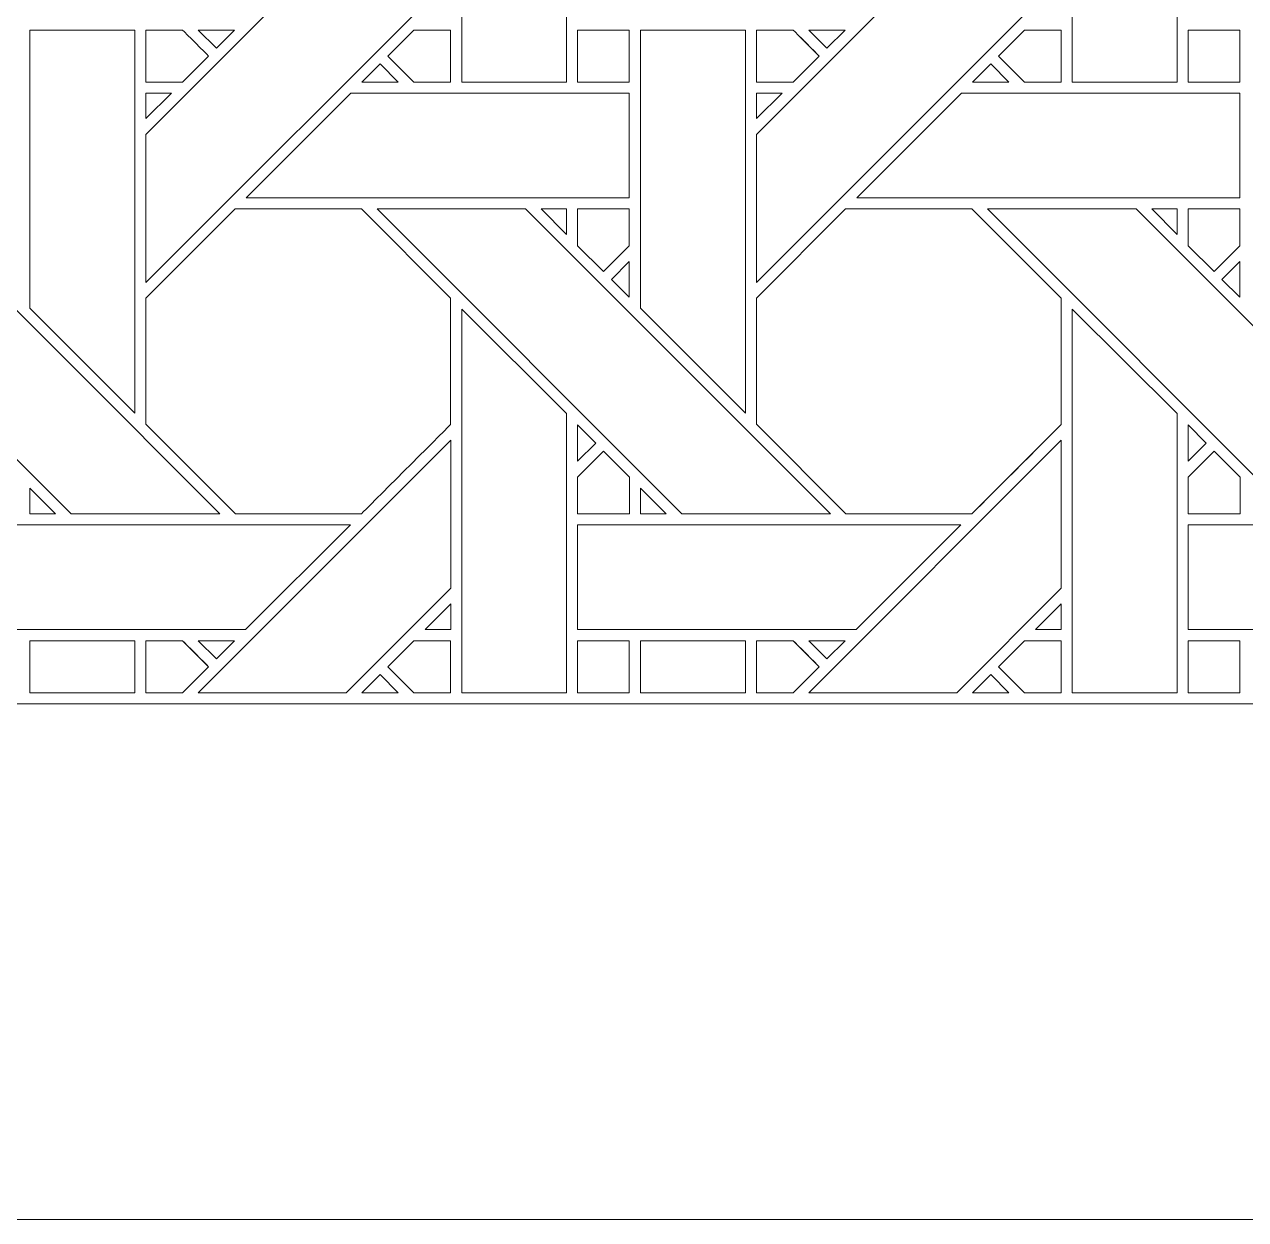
# Model space of a CAD drawing. Header units: inches. Extents: x 4.9 to 19.9, y 1.6 to 16.6.
# Drawn here: x 8.637 to 10.534, y 1.595 to 3.451 of the extents above; entities that cross this region are included whole.
import ezdxf

# ---------------------------------------------------------------- set-up
doc = ezdxf.new("R2010")
doc.units = ezdxf.units.IN
doc.header["$MEASUREMENT"] = 0
doc.layers.add('Design', color=7, linetype='Continuous', lineweight=0)

msp = doc.modelspace()

# ---------------------------------------------------------------- linework, layer by layer
at = {"layer": 'Design'}
for points, knots in [([(4.8829, 16.5948), (4.8829, 16.5948), (4.8829, 1.5948), (4.8829, 1.5948), (4.8829, 1.5948), (19.8829, 1.5948), (19.8829, 1.5948), (19.8829, 1.5948), (19.8829, 16.5948), (19.8829, 16.5948), (19.8829, 16.5948), (4.8829, 16.5948), (4.8829, 16.5948)], [0, 0, 0, 0, 1, 1, 1, 2, 2, 2, 3, 3, 3, 4, 4, 4, 4]), ([(5.684, 15.7937), (5.684, 15.7937), (5.684, 2.3959), (5.684, 2.3959), (5.684, 2.3959), (19.0818, 2.3959), (19.0818, 2.3959), (19.0818, 2.3959), (19.0818, 15.7937), (19.0818, 15.7937), (19.0818, 15.7937), (5.684, 15.7937), (5.684, 15.7937)], [0, 0, 0, 0, 1, 1, 1, 2, 2, 2, 3, 3, 3, 4, 4, 4, 4]), ([(9.4791, 3.7957), (9.4791, 3.7957), (9.4791, 3.362), (9.4791, 3.362), (9.4791, 3.362), (9.3163, 3.362), (9.3163, 3.362), (9.3163, 3.362), (9.3163, 3.9579), (9.3163, 3.9579), (9.3163, 3.9579), (9.4791, 3.7957), (9.4791, 3.7957)], [0, 0, 0, 0, 1, 1, 1, 2, 2, 2, 3, 3, 3, 4, 4, 4, 4]), ([(10.4278, 3.7957), (10.4278, 3.7957), (10.4278, 3.362), (10.4278, 3.362), (10.4278, 3.362), (10.265, 3.362), (10.265, 3.362), (10.265, 3.362), (10.265, 3.9579), (10.265, 3.9579), (10.265, 3.9579), (10.4278, 3.7957), (10.4278, 3.7957)], [0, 0, 0, 0, 1, 1, 1, 2, 2, 2, 3, 3, 3, 4, 4, 4, 4]), ([(8.8255, 3.2807), (8.8255, 3.2807), (9.2992, 3.7543), (9.2992, 3.7543), (9.2992, 3.7543), (9.2992, 3.5243), (9.2992, 3.5243), (9.2992, 3.5243), (8.8255, 3.0506), (8.8255, 3.0506), (8.8255, 3.0506), (8.8255, 3.2807), (8.8255, 3.2807)], [0, 0, 0, 0, 1, 1, 1, 2, 2, 2, 3, 3, 3, 4, 4, 4, 4]), ([(9.7742, 3.2807), (9.7742, 3.2807), (10.2479, 3.7543), (10.2479, 3.7543), (10.2479, 3.7543), (10.2479, 3.5243), (10.2479, 3.5243), (10.2479, 3.5243), (9.7742, 3.0506), (9.7742, 3.0506), (9.7742, 3.0506), (9.7742, 3.2807), (9.7742, 3.2807)], [0, 0, 0, 0, 1, 1, 1, 2, 2, 2, 3, 3, 3, 4, 4, 4, 4]), ([(8.8083, 3.4428), (8.8083, 3.4428), (8.8083, 2.8477), (8.8083, 2.8477), (8.8083, 2.8477), (8.6454, 3.0106), (8.6454, 3.0106), (8.6454, 3.0106), (8.6454, 3.4428), (8.6454, 3.4428), (8.6454, 3.4428), (8.8083, 3.4428), (8.8083, 3.4428)], [0, 0, 0, 0, 1, 1, 1, 2, 2, 2, 3, 3, 3, 4, 4, 4, 4]), ([(8.8825, 3.4428), (8.8877, 3.4377), (8.9184, 3.4069), (8.9228, 3.4024), (8.9228, 3.4024), (8.8824, 3.362), (8.8824, 3.362), (8.8824, 3.362), (8.8255, 3.362), (8.8255, 3.362), (8.8255, 3.362), (8.8255, 3.4428), (8.8255, 3.4428), (8.8255, 3.4428), (8.8825, 3.4428), (8.8825, 3.4428)], [0, 0, 0, 0, 1, 1, 1, 2, 2, 2, 3, 3, 3, 4, 4, 4, 5, 5, 5, 5]), ([(8.8255, 3.4428), (8.8255, 3.4428), (8.8825, 3.4428), (8.8825, 3.4428), (8.8878, 3.4375), (8.9186, 3.4067), (8.9228, 3.4024), (8.9228, 3.4024), (8.8824, 3.362), (8.8824, 3.362), (8.8824, 3.362), (8.8255, 3.362), (8.8255, 3.362), (8.8255, 3.362), (8.8255, 3.4428), (8.8255, 3.4428)], [0, 0, 0, 0, 1, 1, 1, 2, 2, 2, 3, 3, 3, 4, 4, 4, 5, 5, 5, 5]), ([(8.9634, 3.4428), (8.9634, 3.4428), (8.9351, 3.4146), (8.9351, 3.4146), (8.9351, 3.4146), (8.9069, 3.4428), (8.9069, 3.4428), (8.9069, 3.4428), (8.9634, 3.4428), (8.9634, 3.4428)], [0, 0, 0, 0, 1, 1, 1, 2, 2, 2, 3, 3, 3, 3]), ([(9.242, 3.362), (9.242, 3.362), (9.2017, 3.4024), (9.2017, 3.4024), (9.2017, 3.4024), (9.2421, 3.4428), (9.2421, 3.4428), (9.2421, 3.4428), (9.2991, 3.4428), (9.2991, 3.4428), (9.2991, 3.4428), (9.2991, 3.362), (9.2991, 3.362), (9.2991, 3.362), (9.242, 3.362), (9.242, 3.362)], [0, 0, 0, 0, 1, 1, 1, 2, 2, 2, 3, 3, 3, 4, 4, 4, 5, 5, 5, 5]), ([(9.2017, 3.4024), (9.2017, 3.4024), (9.2421, 3.4428), (9.2421, 3.4428), (9.2421, 3.4428), (9.2991, 3.4428), (9.2991, 3.4428), (9.2991, 3.4428), (9.2991, 3.362), (9.2991, 3.362), (9.2991, 3.362), (9.242, 3.362), (9.242, 3.362), (9.242, 3.362), (9.2017, 3.4024), (9.2017, 3.4024)], [0, 0, 0, 0, 1, 1, 1, 2, 2, 2, 3, 3, 3, 4, 4, 4, 5, 5, 5, 5]), ([(9.4963, 3.4428), (9.4963, 3.4428), (9.5766, 3.4428), (9.5766, 3.4428), (9.5766, 3.4428), (9.5766, 3.362), (9.5766, 3.362), (9.5766, 3.362), (9.4963, 3.362), (9.4963, 3.362), (9.4963, 3.362), (9.4963, 3.4428), (9.4963, 3.4428)], [0, 0, 0, 0, 1, 1, 1, 2, 2, 2, 3, 3, 3, 4, 4, 4, 4]), ([(9.5766, 3.4428), (9.5766, 3.4428), (9.5766, 3.362), (9.5766, 3.362), (9.5766, 3.362), (9.4963, 3.362), (9.4963, 3.362), (9.4963, 3.362), (9.4963, 3.4428), (9.4963, 3.4428), (9.4963, 3.4428), (9.5766, 3.4428), (9.5766, 3.4428)], [0, 0, 0, 0, 1, 1, 1, 2, 2, 2, 3, 3, 3, 4, 4, 4, 4]), ([(9.7571, 3.4428), (9.7571, 3.4428), (9.7571, 2.8477), (9.7571, 2.8477), (9.7571, 2.8477), (9.5942, 3.0106), (9.5942, 3.0106), (9.5942, 3.0106), (9.5942, 3.4428), (9.5942, 3.4428), (9.5942, 3.4428), (9.7571, 3.4428), (9.7571, 3.4428)], [0, 0, 0, 0, 1, 1, 1, 2, 2, 2, 3, 3, 3, 4, 4, 4, 4]), ([(9.8313, 3.4428), (9.8364, 3.4377), (9.8672, 3.4069), (9.8716, 3.4024), (9.8716, 3.4024), (9.8312, 3.362), (9.8312, 3.362), (9.8312, 3.362), (9.7742, 3.362), (9.7742, 3.362), (9.7742, 3.362), (9.7742, 3.4428), (9.7742, 3.4428), (9.7742, 3.4428), (9.8313, 3.4428), (9.8313, 3.4428)], [0, 0, 0, 0, 1, 1, 1, 2, 2, 2, 3, 3, 3, 4, 4, 4, 5, 5, 5, 5]), ([(9.7742, 3.4428), (9.7742, 3.4428), (9.8313, 3.4428), (9.8313, 3.4428), (9.8366, 3.4375), (9.8674, 3.4066), (9.8716, 3.4024), (9.8716, 3.4024), (9.8312, 3.362), (9.8312, 3.362), (9.8312, 3.362), (9.7742, 3.362), (9.7742, 3.362), (9.7742, 3.362), (9.7742, 3.4428), (9.7742, 3.4428)], [0, 0, 0, 0, 1, 1, 1, 2, 2, 2, 3, 3, 3, 4, 4, 4, 5, 5, 5, 5]), ([(9.9121, 3.4428), (9.9121, 3.4428), (9.8838, 3.4146), (9.8838, 3.4146), (9.8838, 3.4146), (9.8556, 3.4428), (9.8556, 3.4428), (9.8556, 3.4428), (9.9121, 3.4428), (9.9121, 3.4428)], [0, 0, 0, 0, 1, 1, 1, 2, 2, 2, 3, 3, 3, 3]), ([(10.1907, 3.362), (10.1907, 3.362), (10.1504, 3.4024), (10.1504, 3.4024), (10.1504, 3.4024), (10.1908, 3.4428), (10.1908, 3.4428), (10.1908, 3.4428), (10.2479, 3.4428), (10.2479, 3.4428), (10.2479, 3.4428), (10.2479, 3.362), (10.2479, 3.362), (10.2479, 3.362), (10.1907, 3.362), (10.1907, 3.362)], [0, 0, 0, 0, 1, 1, 1, 2, 2, 2, 3, 3, 3, 4, 4, 4, 5, 5, 5, 5]), ([(10.1504, 3.4024), (10.1504, 3.4024), (10.1908, 3.4428), (10.1908, 3.4428), (10.1908, 3.4428), (10.2479, 3.4428), (10.2479, 3.4428), (10.2479, 3.4428), (10.2479, 3.362), (10.2479, 3.362), (10.2479, 3.362), (10.1907, 3.362), (10.1907, 3.362), (10.1907, 3.362), (10.1504, 3.4024), (10.1504, 3.4024)], [0, 0, 0, 0, 1, 1, 1, 2, 2, 2, 3, 3, 3, 4, 4, 4, 5, 5, 5, 5]), ([(10.4451, 3.362), (10.4451, 3.362), (10.4451, 3.4428), (10.4451, 3.4428), (10.4451, 3.4428), (10.5253, 3.4428), (10.5253, 3.4428), (10.5253, 3.4428), (10.5253, 3.362), (10.5253, 3.362), (10.5253, 3.362), (10.4451, 3.362), (10.4451, 3.362)], [0, 0, 0, 0, 1, 1, 1, 2, 2, 2, 3, 3, 3, 4, 4, 4, 4]), ([(10.4451, 3.4428), (10.4451, 3.4428), (10.5253, 3.4428), (10.5253, 3.4428), (10.5253, 3.4428), (10.5253, 3.362), (10.5253, 3.362), (10.5253, 3.362), (10.4451, 3.362), (10.4451, 3.362), (10.4451, 3.362), (10.4451, 3.4428), (10.4451, 3.4428)], [0, 0, 0, 0, 1, 1, 1, 2, 2, 2, 3, 3, 3, 4, 4, 4, 4]), ([(9.2178, 3.362), (9.2178, 3.362), (9.1613, 3.362), (9.1613, 3.362), (9.1613, 3.362), (9.1896, 3.3903), (9.1896, 3.3903), (9.1896, 3.3903), (9.2178, 3.362), (9.2178, 3.362)], [0, 0, 0, 0, 1, 1, 1, 2, 2, 2, 3, 3, 3, 3]), ([(10.1666, 3.362), (10.1666, 3.362), (10.11, 3.362), (10.11, 3.362), (10.11, 3.362), (10.1383, 3.3903), (10.1383, 3.3903), (10.1383, 3.3903), (10.1666, 3.362), (10.1666, 3.362)], [0, 0, 0, 0, 1, 1, 1, 2, 2, 2, 3, 3, 3, 3]), ([(8.8653, 3.3449), (8.8653, 3.3449), (8.8255, 3.3051), (8.8255, 3.3051), (8.8255, 3.3051), (8.8255, 3.3449), (8.8255, 3.3449), (8.8255, 3.3449), (8.8653, 3.3449), (8.8653, 3.3449)], [0, 0, 0, 0, 1, 1, 1, 2, 2, 2, 3, 3, 3, 3]), ([(8.9813, 3.1821), (8.9813, 3.1821), (9.1442, 3.3449), (9.1442, 3.3449), (9.1442, 3.3449), (9.5766, 3.3449), (9.5766, 3.3449), (9.5766, 3.3449), (9.5766, 3.1821), (9.5766, 3.1821), (9.5766, 3.1821), (8.9813, 3.1821), (8.9813, 3.1821)], [0, 0, 0, 0, 1, 1, 1, 2, 2, 2, 3, 3, 3, 4, 4, 4, 4]), ([(9.814, 3.3449), (9.814, 3.3449), (9.7742, 3.3051), (9.7742, 3.3051), (9.7742, 3.3051), (9.7742, 3.3449), (9.7742, 3.3449), (9.7742, 3.3449), (9.814, 3.3449), (9.814, 3.3449)], [0, 0, 0, 0, 1, 1, 1, 2, 2, 2, 3, 3, 3, 3]), ([(9.9301, 3.1821), (9.9301, 3.1821), (10.0929, 3.3449), (10.0929, 3.3449), (10.0929, 3.3449), (10.5253, 3.3449), (10.5253, 3.3449), (10.5253, 3.3449), (10.5253, 3.1821), (10.5253, 3.1821), (10.5253, 3.1821), (9.9301, 3.1821), (9.9301, 3.1821)], [0, 0, 0, 0, 1, 1, 1, 2, 2, 2, 3, 3, 3, 4, 4, 4, 4]), ([(8.2359, 3.165), (8.2359, 3.165), (8.4669, 3.165), (8.4669, 3.165), (8.4669, 3.165), (8.9405, 2.6913), (8.9405, 2.6913), (8.9405, 2.6913), (8.7095, 2.6913), (8.7095, 2.6913), (8.7095, 2.6913), (8.2359, 3.165), (8.2359, 3.165)], [0, 0, 0, 0, 1, 1, 1, 2, 2, 2, 3, 3, 3, 4, 4, 4, 4]), ([(8.8255, 2.8305), (8.8255, 2.8305), (8.8255, 3.0262), (8.8255, 3.0262), (8.8255, 3.0262), (8.9642, 3.1649), (8.9642, 3.1649), (8.9642, 3.1649), (9.1604, 3.1649), (9.1604, 3.1649), (9.1604, 3.1649), (9.2991, 3.0262), (9.2991, 3.0262), (9.2991, 3.0262), (9.2991, 2.83), (9.2991, 2.83), (9.2813, 2.812), (9.1694, 2.7003), (9.1604, 2.6913), (9.1604, 2.6913), (8.9647, 2.6913), (8.9647, 2.6913), (8.9647, 2.6913), (8.8255, 2.8305), (8.8255, 2.8305)], [0, 0, 0, 0, 1, 1, 1, 2, 2, 2, 3, 3, 3, 4, 4, 4, 5, 5, 5, 6, 6, 6, 7, 7, 7, 8, 8, 8, 8]), ([(8.9647, 2.6913), (8.9647, 2.6913), (8.8255, 2.8305), (8.8255, 2.8305), (8.8255, 2.8305), (8.8255, 3.0262), (8.8255, 3.0262), (8.8255, 3.0262), (8.9642, 3.1649), (8.9642, 3.1649), (8.9642, 3.1649), (9.1604, 3.1649), (9.1604, 3.1649), (9.1604, 3.1649), (9.2991, 3.0262), (9.2991, 3.0262), (9.2991, 3.0262), (9.2991, 2.83), (9.2991, 2.83), (9.2813, 2.812), (9.1694, 2.7003), (9.1604, 2.6913), (9.1604, 2.6913), (8.9647, 2.6913), (8.9647, 2.6913)], [0, 0, 0, 0, 1, 1, 1, 2, 2, 2, 3, 3, 3, 4, 4, 4, 5, 5, 5, 6, 6, 6, 7, 7, 7, 8, 8, 8, 8]), ([(9.1847, 3.165), (9.1847, 3.165), (9.4156, 3.165), (9.4156, 3.165), (9.4156, 3.165), (9.8892, 2.6913), (9.8892, 2.6913), (9.8892, 2.6913), (9.6582, 2.6913), (9.6582, 2.6913), (9.6582, 2.6913), (9.1847, 3.165), (9.1847, 3.165)], [0, 0, 0, 0, 1, 1, 1, 2, 2, 2, 3, 3, 3, 4, 4, 4, 4]), ([(9.4791, 3.165), (9.4791, 3.165), (9.4791, 3.1251), (9.4791, 3.1251), (9.4791, 3.1251), (9.4397, 3.165), (9.4397, 3.165), (9.4397, 3.165), (9.4791, 3.165), (9.4791, 3.165)], [0, 0, 0, 0, 1, 1, 1, 2, 2, 2, 3, 3, 3, 3]), ([(9.5766, 3.1649), (9.5766, 3.1649), (9.5766, 3.1073), (9.5766, 3.1073), (9.5766, 3.1073), (9.5366, 3.0674), (9.5366, 3.0674), (9.5366, 3.0674), (9.4963, 3.1077), (9.4963, 3.1077), (9.4963, 3.1077), (9.4963, 3.1649), (9.4963, 3.1649), (9.4963, 3.1649), (9.5766, 3.1649), (9.5766, 3.1649)], [0, 0, 0, 0, 1, 1, 1, 2, 2, 2, 3, 3, 3, 4, 4, 4, 5, 5, 5, 5]), ([(9.5366, 3.0674), (9.5366, 3.0674), (9.4963, 3.1077), (9.4963, 3.1077), (9.4963, 3.1077), (9.4963, 3.1649), (9.4963, 3.1649), (9.4963, 3.1649), (9.5766, 3.1649), (9.5766, 3.1649), (9.5766, 3.1649), (9.5766, 3.1073), (9.5766, 3.1073), (9.5766, 3.1073), (9.5366, 3.0674), (9.5366, 3.0674)], [0, 0, 0, 0, 1, 1, 1, 2, 2, 2, 3, 3, 3, 4, 4, 4, 5, 5, 5, 5]), ([(9.7742, 2.8305), (9.7742, 2.8305), (9.7742, 3.0262), (9.7742, 3.0262), (9.7742, 3.0262), (9.9129, 3.1649), (9.9129, 3.1649), (9.9129, 3.1649), (10.1091, 3.1649), (10.1091, 3.1649), (10.1091, 3.1649), (10.2478, 3.0262), (10.2478, 3.0262), (10.2478, 3.0262), (10.2478, 2.83), (10.2478, 2.83), (10.23, 2.812), (10.1181, 2.7003), (10.1091, 2.6913), (10.1091, 2.6913), (9.9134, 2.6913), (9.9134, 2.6913), (9.9134, 2.6913), (9.7742, 2.8305), (9.7742, 2.8305)], [0, 0, 0, 0, 1, 1, 1, 2, 2, 2, 3, 3, 3, 4, 4, 4, 5, 5, 5, 6, 6, 6, 7, 7, 7, 8, 8, 8, 8]), ([(9.9134, 2.6913), (9.9134, 2.6913), (9.7742, 2.8305), (9.7742, 2.8305), (9.7742, 2.8305), (9.7742, 3.0262), (9.7742, 3.0262), (9.7742, 3.0262), (9.9129, 3.1649), (9.9129, 3.1649), (9.9129, 3.1649), (10.1091, 3.1649), (10.1091, 3.1649), (10.1091, 3.1649), (10.2478, 3.0262), (10.2478, 3.0262), (10.2478, 3.0262), (10.2478, 2.83), (10.2478, 2.83), (10.2298, 2.8118), (10.118, 2.7001), (10.1091, 2.6913), (10.1091, 2.6913), (9.9134, 2.6913), (9.9134, 2.6913)], [0, 0, 0, 0, 1, 1, 1, 2, 2, 2, 3, 3, 3, 4, 4, 4, 5, 5, 5, 6, 6, 6, 7, 7, 7, 8, 8, 8, 8]), ([(10.1334, 3.165), (10.1334, 3.165), (10.3643, 3.165), (10.3643, 3.165), (10.3643, 3.165), (10.838, 2.6913), (10.838, 2.6913), (10.838, 2.6913), (10.6069, 2.6913), (10.6069, 2.6913), (10.6069, 2.6913), (10.1334, 3.165), (10.1334, 3.165)], [0, 0, 0, 0, 1, 1, 1, 2, 2, 2, 3, 3, 3, 4, 4, 4, 4]), ([(10.4279, 3.165), (10.4279, 3.165), (10.4279, 3.1251), (10.4279, 3.1251), (10.4279, 3.1251), (10.3884, 3.165), (10.3884, 3.165), (10.3884, 3.165), (10.4279, 3.165), (10.4279, 3.165)], [0, 0, 0, 0, 1, 1, 1, 2, 2, 2, 3, 3, 3, 3]), ([(10.5253, 3.1649), (10.5253, 3.1649), (10.5253, 3.1073), (10.5253, 3.1073), (10.5253, 3.1073), (10.4854, 3.0674), (10.4854, 3.0674), (10.4854, 3.0674), (10.445, 3.1077), (10.445, 3.1077), (10.445, 3.1077), (10.445, 3.1649), (10.445, 3.1649), (10.445, 3.1649), (10.5253, 3.1649), (10.5253, 3.1649)], [0, 0, 0, 0, 1, 1, 1, 2, 2, 2, 3, 3, 3, 4, 4, 4, 5, 5, 5, 5]), ([(10.4854, 3.0674), (10.4854, 3.0674), (10.445, 3.1077), (10.445, 3.1077), (10.445, 3.1077), (10.445, 3.1649), (10.445, 3.1649), (10.445, 3.1649), (10.5253, 3.1649), (10.5253, 3.1649), (10.5253, 3.1649), (10.5253, 3.1073), (10.5253, 3.1073), (10.5253, 3.1073), (10.4854, 3.0674), (10.4854, 3.0674)], [0, 0, 0, 0, 1, 1, 1, 2, 2, 2, 3, 3, 3, 4, 4, 4, 5, 5, 5, 5]), ([(9.5766, 3.0831), (9.5766, 3.0831), (9.5766, 3.028), (9.5766, 3.028), (9.5766, 3.028), (9.5488, 3.0553), (9.5488, 3.0553), (9.5488, 3.0553), (9.5766, 3.0831), (9.5766, 3.0831)], [0, 0, 0, 0, 1, 1, 1, 2, 2, 2, 3, 3, 3, 3]), ([(10.5253, 3.0831), (10.5253, 3.0831), (10.5253, 3.028), (10.5253, 3.028), (10.5253, 3.028), (10.4976, 3.0553), (10.4976, 3.0553), (10.4976, 3.0553), (10.5253, 3.0831), (10.5253, 3.0831)], [0, 0, 0, 0, 1, 1, 1, 2, 2, 2, 3, 3, 3, 3]), ([(9.4791, 2.847), (9.4791, 2.847), (9.4791, 2.4133), (9.4791, 2.4133), (9.4791, 2.4133), (9.3163, 2.4133), (9.3163, 2.4133), (9.3163, 2.4133), (9.3163, 3.0091), (9.3163, 3.0091), (9.3163, 3.0091), (9.4791, 2.847), (9.4791, 2.847)], [0, 0, 0, 0, 1, 1, 1, 2, 2, 2, 3, 3, 3, 4, 4, 4, 4]), ([(10.4278, 2.847), (10.4278, 2.847), (10.4278, 2.4133), (10.4278, 2.4133), (10.4278, 2.4133), (10.265, 2.4133), (10.265, 2.4133), (10.265, 2.4133), (10.265, 3.0091), (10.265, 3.0091), (10.265, 3.0091), (10.4278, 2.847), (10.4278, 2.847)], [0, 0, 0, 0, 1, 1, 1, 2, 2, 2, 3, 3, 3, 4, 4, 4, 4]), ([(9.4964, 2.7728), (9.4964, 2.7728), (9.4964, 2.8295), (9.4964, 2.8295), (9.4964, 2.8295), (9.5246, 2.8009), (9.5246, 2.8009), (9.5246, 2.8009), (9.4964, 2.7728), (9.4964, 2.7728)], [0, 0, 0, 0, 1, 1, 1, 2, 2, 2, 3, 3, 3, 3]), ([(10.4451, 2.7728), (10.4451, 2.7728), (10.4451, 2.8295), (10.4451, 2.8295), (10.4451, 2.8295), (10.4733, 2.8009), (10.4733, 2.8009), (10.4733, 2.8009), (10.4451, 2.7728), (10.4451, 2.7728)], [0, 0, 0, 0, 1, 1, 1, 2, 2, 2, 3, 3, 3, 3]), ([(9.2992, 2.8056), (9.2992, 2.8056), (9.2992, 2.5756), (9.2992, 2.5756), (9.2992, 2.5756), (9.1368, 2.4132), (9.1368, 2.4132), (9.1368, 2.4132), (8.9067, 2.4132), (8.9067, 2.4132), (8.9067, 2.4132), (9.2992, 2.8056), (9.2992, 2.8056)], [0, 0, 0, 0, 1, 1, 1, 2, 2, 2, 3, 3, 3, 4, 4, 4, 4]), ([(10.2479, 2.8056), (10.2479, 2.8056), (10.2479, 2.5756), (10.2479, 2.5756), (10.2479, 2.5756), (10.0856, 2.4132), (10.0856, 2.4132), (10.0856, 2.4132), (9.8555, 2.4132), (9.8555, 2.4132), (9.8555, 2.4132), (10.2479, 2.8056), (10.2479, 2.8056)], [0, 0, 0, 0, 1, 1, 1, 2, 2, 2, 3, 3, 3, 4, 4, 4, 4]), ([(9.4963, 2.691), (9.4963, 2.691), (9.4963, 2.7483), (9.4963, 2.7483), (9.4963, 2.7483), (9.5367, 2.7887), (9.5367, 2.7887), (9.5367, 2.7887), (9.577, 2.7483), (9.577, 2.7483), (9.577, 2.7483), (9.577, 2.691), (9.577, 2.691), (9.577, 2.691), (9.4963, 2.691), (9.4963, 2.691)], [0, 0, 0, 0, 1, 1, 1, 2, 2, 2, 3, 3, 3, 4, 4, 4, 5, 5, 5, 5]), ([(9.5367, 2.7887), (9.5367, 2.7887), (9.577, 2.7483), (9.577, 2.7483), (9.577, 2.7483), (9.577, 2.691), (9.577, 2.691), (9.577, 2.691), (9.4963, 2.691), (9.4963, 2.691), (9.4963, 2.691), (9.4963, 2.7483), (9.4963, 2.7483), (9.4963, 2.7483), (9.5367, 2.7887), (9.5367, 2.7887)], [0, 0, 0, 0, 1, 1, 1, 2, 2, 2, 3, 3, 3, 4, 4, 4, 5, 5, 5, 5]), ([(10.4451, 2.691), (10.4451, 2.691), (10.4451, 2.7483), (10.4451, 2.7483), (10.4451, 2.7483), (10.4854, 2.7887), (10.4854, 2.7887), (10.4854, 2.7887), (10.5257, 2.7483), (10.5257, 2.7483), (10.5257, 2.7483), (10.5257, 2.691), (10.5257, 2.691), (10.5257, 2.691), (10.4451, 2.691), (10.4451, 2.691)], [0, 0, 0, 0, 1, 1, 1, 2, 2, 2, 3, 3, 3, 4, 4, 4, 5, 5, 5, 5]), ([(10.4854, 2.7887), (10.4854, 2.7887), (10.5257, 2.7483), (10.5257, 2.7483), (10.5257, 2.7483), (10.5257, 2.691), (10.5257, 2.691), (10.5257, 2.691), (10.4451, 2.691), (10.4451, 2.691), (10.4451, 2.691), (10.4451, 2.7483), (10.4451, 2.7483), (10.4451, 2.7483), (10.4854, 2.7887), (10.4854, 2.7887)], [0, 0, 0, 0, 1, 1, 1, 2, 2, 2, 3, 3, 3, 4, 4, 4, 5, 5, 5, 5]), ([(8.6853, 2.6913), (8.6853, 2.6913), (8.6455, 2.6913), (8.6455, 2.6913), (8.6455, 2.6913), (8.6455, 2.7311), (8.6455, 2.7311), (8.6455, 2.7311), (8.6853, 2.6913), (8.6853, 2.6913)], [0, 0, 0, 0, 1, 1, 1, 2, 2, 2, 3, 3, 3, 3]), ([(9.634, 2.6913), (9.634, 2.6913), (9.5943, 2.6913), (9.5943, 2.6913), (9.5943, 2.6913), (9.5943, 2.7311), (9.5943, 2.7311), (9.5943, 2.7311), (9.634, 2.6913), (9.634, 2.6913)], [0, 0, 0, 0, 1, 1, 1, 2, 2, 2, 3, 3, 3, 3]), ([(8.5476, 2.5114), (8.5476, 2.5114), (8.5476, 2.6741), (8.5476, 2.6741), (8.5476, 2.6741), (9.1433, 2.6741), (9.1433, 2.6741), (9.1433, 2.6741), (8.9806, 2.5114), (8.9806, 2.5114), (8.9806, 2.5114), (8.5476, 2.5114), (8.5476, 2.5114)], [0, 0, 0, 0, 1, 1, 1, 2, 2, 2, 3, 3, 3, 4, 4, 4, 4]), ([(9.4964, 2.5114), (9.4964, 2.5114), (9.4964, 2.6741), (9.4964, 2.6741), (9.4964, 2.6741), (10.0921, 2.6741), (10.0921, 2.6741), (10.0921, 2.6741), (9.9293, 2.5114), (9.9293, 2.5114), (9.9293, 2.5114), (9.4964, 2.5114), (9.4964, 2.5114)], [0, 0, 0, 0, 1, 1, 1, 2, 2, 2, 3, 3, 3, 4, 4, 4, 4]), ([(10.4451, 2.5114), (10.4451, 2.5114), (10.4451, 2.6741), (10.4451, 2.6741), (10.4451, 2.6741), (11.0408, 2.6741), (11.0408, 2.6741), (11.0408, 2.6741), (10.8781, 2.5114), (10.8781, 2.5114), (10.8781, 2.5114), (10.4451, 2.5114), (10.4451, 2.5114)], [0, 0, 0, 0, 1, 1, 1, 2, 2, 2, 3, 3, 3, 4, 4, 4, 4]), ([(9.2594, 2.5114), (9.2594, 2.5114), (9.2992, 2.5512), (9.2992, 2.5512), (9.2992, 2.5512), (9.2992, 2.5114), (9.2992, 2.5114), (9.2992, 2.5114), (9.2594, 2.5114), (9.2594, 2.5114)], [0, 0, 0, 0, 1, 1, 1, 2, 2, 2, 3, 3, 3, 3]), ([(10.2081, 2.5114), (10.2081, 2.5114), (10.2479, 2.5512), (10.2479, 2.5512), (10.2479, 2.5512), (10.2479, 2.5114), (10.2479, 2.5114), (10.2479, 2.5114), (10.2081, 2.5114), (10.2081, 2.5114)], [0, 0, 0, 0, 1, 1, 1, 2, 2, 2, 3, 3, 3, 3]), ([(8.6454, 2.4132), (8.6454, 2.4132), (8.6454, 2.4941), (8.6454, 2.4941), (8.6454, 2.4941), (8.8083, 2.4941), (8.8083, 2.4941), (8.8083, 2.4941), (8.8083, 2.4132), (8.8083, 2.4132), (8.8083, 2.4132), (8.6454, 2.4132), (8.6454, 2.4132)], [0, 0, 0, 0, 1, 1, 1, 2, 2, 2, 3, 3, 3, 4, 4, 4, 4]), ([(8.9228, 2.4537), (8.9228, 2.4537), (8.8824, 2.4133), (8.8824, 2.4133), (8.8824, 2.4133), (8.8255, 2.4133), (8.8255, 2.4133), (8.8255, 2.4133), (8.8255, 2.4941), (8.8255, 2.4941), (8.8255, 2.4941), (8.8825, 2.4941), (8.8825, 2.4941), (8.8877, 2.4889), (8.9184, 2.4581), (8.9228, 2.4537)], [0, 0, 0, 0, 1, 1, 1, 2, 2, 2, 3, 3, 3, 4, 4, 4, 5, 5, 5, 5]), ([(8.9228, 2.4537), (8.9228, 2.4537), (8.8824, 2.4133), (8.8824, 2.4133), (8.8824, 2.4133), (8.8255, 2.4133), (8.8255, 2.4133), (8.8255, 2.4133), (8.8255, 2.4941), (8.8255, 2.4941), (8.8255, 2.4941), (8.8825, 2.4941), (8.8825, 2.4941), (8.8825, 2.4941), (8.9228, 2.4537), (8.9228, 2.4537)], [0, 0, 0, 0, 1, 1, 1, 2, 2, 2, 3, 3, 3, 4, 4, 4, 5, 5, 5, 5]), ([(8.9069, 2.4941), (8.9069, 2.4941), (8.9633, 2.4941), (8.9633, 2.4941), (8.9633, 2.4941), (8.9351, 2.4659), (8.9351, 2.4659), (8.9351, 2.4659), (8.9069, 2.4941), (8.9069, 2.4941)], [0, 0, 0, 0, 1, 1, 1, 2, 2, 2, 3, 3, 3, 3]), ([(9.2421, 2.4941), (9.2421, 2.4941), (9.2991, 2.4941), (9.2991, 2.4941), (9.2991, 2.4941), (9.2991, 2.4133), (9.2991, 2.4133), (9.2991, 2.4133), (9.242, 2.4133), (9.242, 2.4133), (9.242, 2.4133), (9.2017, 2.4536), (9.2017, 2.4536), (9.2017, 2.4536), (9.2421, 2.4941), (9.2421, 2.4941)], [0, 0, 0, 0, 1, 1, 1, 2, 2, 2, 3, 3, 3, 4, 4, 4, 5, 5, 5, 5]), ([(9.2991, 2.4941), (9.2991, 2.4941), (9.2991, 2.4133), (9.2991, 2.4133), (9.2991, 2.4133), (9.242, 2.4133), (9.242, 2.4133), (9.242, 2.4133), (9.2017, 2.4536), (9.2017, 2.4536), (9.2017, 2.4536), (9.2421, 2.4941), (9.2421, 2.4941), (9.2421, 2.4941), (9.2991, 2.4941), (9.2991, 2.4941)], [0, 0, 0, 0, 1, 1, 1, 2, 2, 2, 3, 3, 3, 4, 4, 4, 5, 5, 5, 5]), ([(9.4963, 2.4941), (9.4963, 2.4941), (9.5766, 2.4941), (9.5766, 2.4941), (9.5766, 2.4941), (9.5766, 2.4133), (9.5766, 2.4133), (9.5766, 2.4133), (9.4963, 2.4133), (9.4963, 2.4133), (9.4963, 2.4133), (9.4963, 2.4941), (9.4963, 2.4941)], [0, 0, 0, 0, 1, 1, 1, 2, 2, 2, 3, 3, 3, 4, 4, 4, 4]), ([(9.5766, 2.4133), (9.5766, 2.4133), (9.4963, 2.4133), (9.4963, 2.4133), (9.4963, 2.4133), (9.4963, 2.4941), (9.4963, 2.4941), (9.4963, 2.4941), (9.5766, 2.4941), (9.5766, 2.4941), (9.5766, 2.4941), (9.5766, 2.4133), (9.5766, 2.4133)], [0, 0, 0, 0, 1, 1, 1, 2, 2, 2, 3, 3, 3, 4, 4, 4, 4]), ([(9.5942, 2.4132), (9.5942, 2.4132), (9.5942, 2.4941), (9.5942, 2.4941), (9.5942, 2.4941), (9.7571, 2.4941), (9.7571, 2.4941), (9.7571, 2.4941), (9.7571, 2.4132), (9.7571, 2.4132), (9.7571, 2.4132), (9.5942, 2.4132), (9.5942, 2.4132)], [0, 0, 0, 0, 1, 1, 1, 2, 2, 2, 3, 3, 3, 4, 4, 4, 4]), ([(9.8716, 2.4537), (9.8716, 2.4537), (9.8312, 2.4133), (9.8312, 2.4133), (9.8312, 2.4133), (9.7742, 2.4133), (9.7742, 2.4133), (9.7742, 2.4133), (9.7742, 2.4941), (9.7742, 2.4941), (9.7742, 2.4941), (9.8313, 2.4941), (9.8313, 2.4941), (9.8364, 2.4889), (9.8672, 2.4581), (9.8716, 2.4537)], [0, 0, 0, 0, 1, 1, 1, 2, 2, 2, 3, 3, 3, 4, 4, 4, 5, 5, 5, 5]), ([(9.8716, 2.4537), (9.8716, 2.4537), (9.8312, 2.4133), (9.8312, 2.4133), (9.8312, 2.4133), (9.7742, 2.4133), (9.7742, 2.4133), (9.7742, 2.4133), (9.7742, 2.4941), (9.7742, 2.4941), (9.7742, 2.4941), (9.8313, 2.4941), (9.8313, 2.4941), (9.8366, 2.4887), (9.8674, 2.4579), (9.8716, 2.4537)], [0, 0, 0, 0, 1, 1, 1, 2, 2, 2, 3, 3, 3, 4, 4, 4, 5, 5, 5, 5]), ([(9.8556, 2.4941), (9.8556, 2.4941), (9.9121, 2.4941), (9.9121, 2.4941), (9.9121, 2.4941), (9.8838, 2.4659), (9.8838, 2.4659), (9.8838, 2.4659), (9.8556, 2.4941), (9.8556, 2.4941)], [0, 0, 0, 0, 1, 1, 1, 2, 2, 2, 3, 3, 3, 3]), ([(10.1908, 2.4941), (10.1908, 2.4941), (10.2479, 2.4941), (10.2479, 2.4941), (10.2479, 2.4941), (10.2479, 2.4133), (10.2479, 2.4133), (10.2479, 2.4133), (10.1907, 2.4133), (10.1907, 2.4133), (10.1907, 2.4133), (10.1504, 2.4536), (10.1504, 2.4536), (10.1504, 2.4536), (10.1908, 2.4941), (10.1908, 2.4941)], [0, 0, 0, 0, 1, 1, 1, 2, 2, 2, 3, 3, 3, 4, 4, 4, 5, 5, 5, 5]), ([(10.2479, 2.4941), (10.2479, 2.4941), (10.2479, 2.4133), (10.2479, 2.4133), (10.2479, 2.4133), (10.1907, 2.4133), (10.1907, 2.4133), (10.1907, 2.4133), (10.1504, 2.4536), (10.1504, 2.4536), (10.1504, 2.4536), (10.1908, 2.4941), (10.1908, 2.4941), (10.1908, 2.4941), (10.2479, 2.4941), (10.2479, 2.4941)], [0, 0, 0, 0, 1, 1, 1, 2, 2, 2, 3, 3, 3, 4, 4, 4, 5, 5, 5, 5]), ([(10.5253, 2.4941), (10.5253, 2.4941), (10.5253, 2.4133), (10.5253, 2.4133), (10.5253, 2.4133), (10.4451, 2.4133), (10.4451, 2.4133), (10.4451, 2.4133), (10.4451, 2.4941), (10.4451, 2.4941), (10.4451, 2.4941), (10.5253, 2.4941), (10.5253, 2.4941)], [0, 0, 0, 0, 1, 1, 1, 2, 2, 2, 3, 3, 3, 4, 4, 4, 4]), ([(10.5253, 2.4133), (10.5253, 2.4133), (10.4451, 2.4133), (10.4451, 2.4133), (10.4451, 2.4133), (10.4451, 2.4941), (10.4451, 2.4941), (10.4451, 2.4941), (10.5253, 2.4941), (10.5253, 2.4941), (10.5253, 2.4941), (10.5253, 2.4133), (10.5253, 2.4133)], [0, 0, 0, 0, 1, 1, 1, 2, 2, 2, 3, 3, 3, 4, 4, 4, 4]), ([(9.2178, 2.4133), (9.2178, 2.4133), (9.1613, 2.4133), (9.1613, 2.4133), (9.1613, 2.4133), (9.1896, 2.4416), (9.1896, 2.4416), (9.1896, 2.4416), (9.2178, 2.4133), (9.2178, 2.4133)], [0, 0, 0, 0, 1, 1, 1, 2, 2, 2, 3, 3, 3, 3]), ([(10.1666, 2.4133), (10.1666, 2.4133), (10.11, 2.4133), (10.11, 2.4133), (10.11, 2.4133), (10.1383, 2.4416), (10.1383, 2.4416), (10.1383, 2.4416), (10.1666, 2.4133), (10.1666, 2.4133)], [0, 0, 0, 0, 1, 1, 1, 2, 2, 2, 3, 3, 3, 3])]:
    msp.add_open_spline(points, degree=3, knots=knots, dxfattribs=at)

doc.saveas('drawing.dxf')
